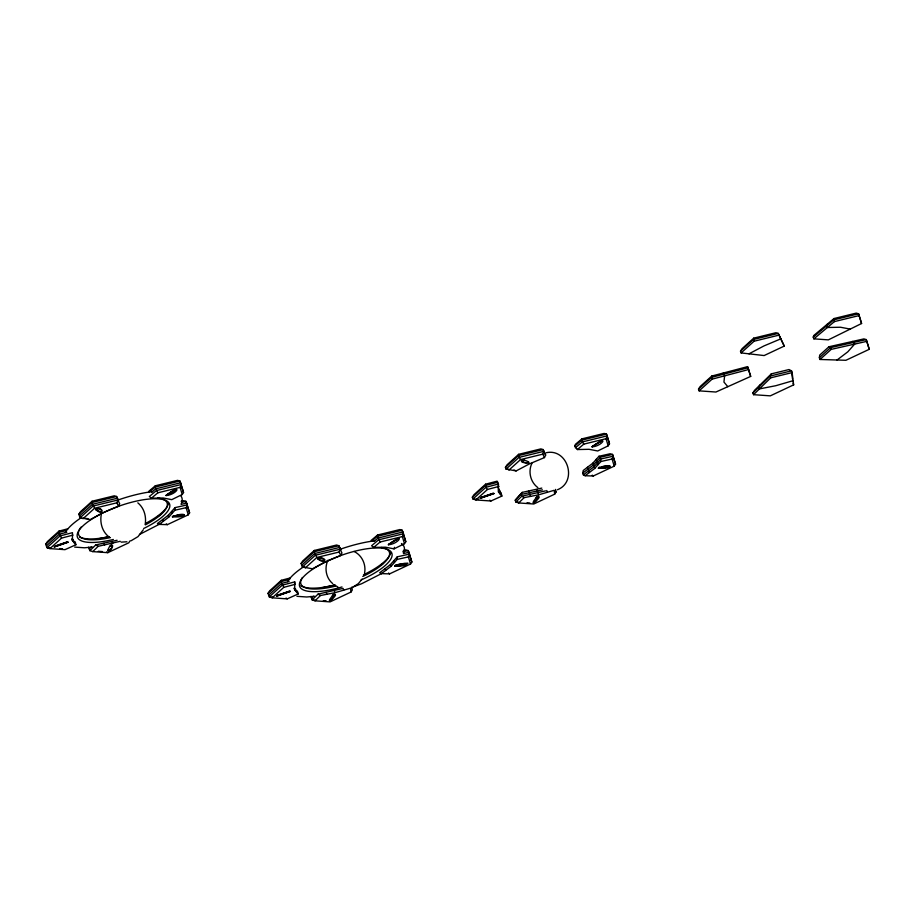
<?xml version="1.0" encoding="UTF-8"?>
<svg xmlns="http://www.w3.org/2000/svg" width="915" height="915" viewBox="0 0 915 915"><rect width="100%" height="100%" fill="white"/><g stroke="black" fill="none" stroke-linecap="round" stroke-linejoin="round"><path stroke-width="1.37" d="M175.017 507.631L168.166 515.351L157.403 523.54L159.187 524.409L168.795 517.101L174.914 510.204L175.017 507.631L187.232 504.874L185.974 501.374L183.618 500.665L181.124 501.237M381.452 573.625L391.06 566.316L397.167 559.42L397.27 556.835L409.497 554.09L411.864 562.05L410.526 564.029L389.596 573.877L381.452 573.625L379.668 572.756L390.431 564.566L397.27 556.835M585.131 475.743L594.739 468.434L600.858 461.537L600.332 457.203L598.97 456.276L592.851 463.173L583.244 470.482L582.718 473.112L583.347 474.862L585.131 475.743L593.286 475.994L614.205 466.147L615.555 464.168L612.547 454.446L610.191 453.749L598.97 456.276M101.222 514.802C99.838 522.728 102.16 531.398 108.553 536.59M145.153 524.627C146.549 516.701 144.227 508.031 137.833 502.838M364.559 573.202C366.286 564.601 362.043 555.245 354.025 551.459M49.81 547.868L47.008 547.662L49.925 548.611L64.976 549.663L75.911 544.757L72.457 540.639L72.479 532.667L59.967 535.961L47.008 547.662L45.75 544.162L47.397 541.6L59.018 531.1L67.962 528.756M294.527 583.953L294.744 581.883L282.232 585.177L269.273 596.877L268.015 593.377L269.662 590.815L281.282 580.316L290.227 577.96M273.471 597.175L269.273 596.877L272.19 597.827L287.241 598.879L298.176 593.961L294.721 589.855L294.744 581.883M498.206 486.071L498.423 484.001L497.097 481.164L485.602 484.184L473.981 494.683L472.334 497.245L472.964 498.995L475.869 499.945L490.932 500.997L501.866 496.079L499.967 490.829L498.446 489.01L500.345 494.272M472.964 498.995L485.911 487.295L498.423 484.001L498.401 491.961L501.866 496.079M819.371 357.731L819.714 355.089L828.933 346.762L863.897 338.893L866.253 339.591L869.25 349.301L845.918 360.281L820 359.481L819.371 357.731L830.545 347.631L866.253 339.591L869.25 349.301M155.333 485.785L155.127 487.089L157.86 492.796L180.095 487.363L181.181 484.538L179.923 481.038L177.567 480.352L155.333 485.785L148.87 491.218M377.598 535L377.392 536.304L380.114 542.012L402.36 536.579L403.446 533.754L402.188 530.243L399.832 529.568L377.598 535L371.135 540.422M581.917 438.868L582.34 441.922L583.804 444.13L606.039 438.697L607.137 435.872L606.496 434.11L604.152 433.435L581.917 438.868L575.455 444.29L574.677 446.074L577.342 449.551L589.054 449.311L597.712 450.981L608.166 445.834L609.504 443.832L607.137 435.872L582.34 441.922L575.306 447.824M833.988 318.546L834.411 321.6L813.87 338.847L813.229 337.097L813.87 335.439L833.988 318.546L856.223 313.113L858.579 313.788L861.575 323.51L828.35 339.865L813.87 338.847M92.072 501.237L91.797 502.564L94.6 508.248L116.834 502.815L117.852 500.013L116.594 496.502L114.306 495.804L92.072 501.237L80.451 511.737L78.839 514.264L80.108 517.764L90.219 519.571L103.567 512.526L118.527 506.247L119.693 503.742L117.852 500.013L93.056 506.064L80.108 517.764M314.337 550.453L314.062 551.768L316.853 557.464L339.099 552.031L340.117 549.217L338.847 545.717L336.571 545.02L314.337 550.453L302.716 560.952L301.104 563.48L302.362 566.98L312.473 568.787L325.832 561.741L340.792 555.462L341.958 552.957L340.117 549.217L315.32 555.279L302.362 566.98L304.992 567.277M518.656 454.32L518.37 455.636L520.543 459.582L542.778 454.149L543.796 451.335L543.167 449.585L540.891 448.888L518.656 454.32L507.036 464.82L505.423 467.348L506.052 469.098L516.163 470.905L529.51 463.859L544.471 457.58L545.649 455.075L543.167 449.585L518.37 455.636L505.423 467.348M753.72 338.15L754.063 341.226L741.116 352.927L740.487 351.177L742.099 348.649L753.72 338.15L775.954 332.717L778.23 333.415L784.246 346.087L764.117 355.558L741.116 352.927M59.018 531.1L58.709 532.461L61.545 538.112L73.04 535.092M281.282 580.316L280.962 581.666L283.799 587.327L295.305 584.308M485.602 484.184L485.911 487.295L487.489 489.445L498.984 486.414M711.767 376.054L712.087 379.153L699.129 390.854L698.5 389.104L700.158 386.542L711.767 376.054L747.555 366.641L748.642 369.534L712.087 379.153M107.993 550.201C114.684 549.389 111.916 538.512 107.707 550.67C110.841 552.694 115.565 541.932 110.155 546.129M330.269 599.325L331.996 598.993L334.535 594.27M533.96 501.443L535.687 501.111L538.226 496.388M394.033 548.863L404.476 543.716L405.814 541.714L403.446 533.754L378.65 539.804L371.616 545.717L373.652 547.433L385.364 547.193L394.033 548.863L394.445 547.319M327.97 560.197C324.219 567.929 325.969 578.086 332.717 583.598M531.97 463.196C527.886 471.454 530.391 482.171 537.871 487.615M184.087 514.665L172.683 516.449L174.056 515.66M159.187 524.409L167.342 524.661L188.261 514.825L186.134 507.676L187.232 504.874M410.526 564.029L408.399 556.892L409.497 554.09L408.239 550.578L405.871 549.881L403.378 550.441M614.205 466.147L612.089 459.01L613.187 456.208L600.961 458.953L594.11 466.684L583.347 474.862M827.526 323.967L826.748 325.751L827.377 327.501L840.496 327.238L850.207 329.103M541.783 488.095L522.225 492.384L515.214 500.253L515.843 502.003L518.702 502.941L533.765 504.005L554.684 494.157L555.954 492.201L555.611 489.399M759.919 385.055L758.787 387.148L759.416 388.909L775.783 385.718L793.133 380.674M771.345 373.858L770.11 376.065L752.896 392.924L753.537 394.674L770.316 395.852L793.648 384.872L792.127 372.588L791.498 370.838L788.993 369.546L771.345 373.858L754.498 390.362L752.896 392.924M143.3 529.751L138.028 536.613L131.005 540.811M515.214 500.253L522.225 492.384M130.01 540.879L128.74 542.824L107.81 552.671L92.758 551.619L89.887 550.67L88.629 547.17M310.894 596.386L312.152 599.885L315.023 600.823L330.075 601.887L350.994 592.039L352.275 590.083L351.92 587.281M181.181 484.538L156.385 490.589L149.362 496.502L151.398 498.218L163.11 497.989L171.768 499.647L182.222 494.512L183.549 492.499L180.552 482.788L155.756 488.839L151.741 492.213M188.261 514.825L189.599 512.835L186.603 503.124L181.17 504.348M362.1 579.069L358.348 583.621L353.453 586.767M332.419 595.333C343.297 590.495 320.547 610.408 333.575 594.27M536.11 497.451C547.021 492.613 524.203 512.526 537.265 496.388M89.258 548.92L91.226 546.998M89.887 550.67L95.778 544.905L117.097 540.273M92.758 551.619L98.168 546.312L120.208 541.303M311.523 598.136L313.49 596.214M343.708 590.152L343.079 588.402L318.043 594.121L312.152 599.885L314.954 600.08M315.023 600.823L320.433 595.528L335.027 592.68L350.525 588.173L350.994 592.039M518.702 502.941L524.112 497.646L538.718 494.798L554.204 490.291L554.684 494.157M753.537 394.674L770.739 377.815L792.127 372.588M45.75 544.162L58.709 532.461L66.212 530.483M78.839 514.264L91.797 502.564L116.594 496.502L118.435 500.242M46.379 545.912L59.338 534.211L66.841 532.233M79.468 516.014L92.426 504.314L117.223 498.252L118.447 500.745M49.925 548.611L61.545 538.112M82.979 518.748L94.6 508.248M268.015 593.377L280.962 581.666L289.723 579.367M301.104 563.48L314.062 551.768L338.847 545.717L340.7 549.457M268.644 595.127L281.603 583.427L289.106 581.448M301.733 565.23L314.691 553.529L339.488 547.467L340.712 549.961M272.19 597.827L283.799 587.327M305.244 567.963L316.853 557.464M472.334 497.245L485.282 485.533L497.794 482.251M475.869 499.945L487.489 489.445M508.923 470.081L520.543 459.582M698.5 389.104L711.458 377.403L748.013 367.784L750.689 376.408L715.919 392.032L699.129 390.854M740.487 351.177L753.434 339.476L778.23 333.415L784.246 346.087M820 359.481L831.175 349.381L866.882 341.341M149.099 492.156L155.127 487.089L179.923 481.038L183.549 492.499M151.398 498.218L157.86 492.796M371.364 541.36L377.392 536.304L402.188 530.243L405.185 539.964M374.006 541.428L378.021 538.054L402.817 532.004M373.652 547.433L380.114 542.012M574.677 446.074L581.711 440.172L606.496 434.11L609.504 443.832M577.342 449.551L583.804 444.13M813.229 337.097L833.782 319.85L858.579 313.788L861.575 323.51M157.723 516.598L160.891 514.184M381.04 565.013L383.156 563.4M582.718 473.112L593.48 464.923L600.332 457.203L612.547 454.446L615.555 464.168M837.053 360.007L847.816 351.818L854.656 344.097L852.666 341.421M160.685 523.563L139.492 534.486M381.807 573.453L361.745 583.69L351.406 587.579M748.985 353.831L763.945 345.939L780.701 338.905L780.072 337.155M557.452 489.754C577.88 481.748 567.723 447.881 546.221 452.742M277.428 595.162L276.89 595.745L289.758 591.113L277.668 595.07M481.118 497.28L480.569 497.863L493.437 493.231L481.359 497.188M55.403 545.855L54.626 546.541L67.493 541.897L56.639 545.42M599.542 467.096C594.99 469.143 611.117 467.416 609.573 465.861M395.863 564.978C388.944 569.359 425.887 559.374 396.321 564.875M397.934 538.5L388.623 544.414L398.791 538.489M542.412 489.845L521.104 494.477L521.733 496.227L524.112 497.646M545.523 490.875L521.733 496.227L515.843 502.003L518.633 502.198M334.981 584.948L321.76 587.762M601.864 440.561L592.302 446.531L602.402 440.55M754.063 341.226L778.859 335.165M834.411 321.6L859.208 315.549M319.324 557.704C312.644 560.335 334.547 562.096 319.712 557.681M181.902 502.289L185.974 501.374L189.599 512.835M174.914 510.204L186.134 507.676M600.858 461.537L612.089 459.01M402.806 551.802L408.239 550.578L411.235 560.3M403.435 553.552L408.868 552.34M397.167 559.42L408.399 556.892M99.495 538.558L108.885 536.716M176.789 515.339L182.257 514.699M601.372 466.822L606.839 466.181M126.91 541.772L121.112 542.138M92.529 547.078L84.409 547.788L74.675 547.101M314.794 596.294L306.674 596.992L296.94 596.317M474.359 499.098L478.556 499.384M527.029 502.793L529.831 502.987M59.601 548.554L62.403 548.748M98.282 551.265L102.48 551.562M323.35 600.675L326.14 600.869M508.671 469.395L506.052 469.098L519.011 457.397L543.796 451.335L545.649 455.075M85.358 518.37L87.977 518.668M524.089 460.062C513.361 462.475 539.942 465.426 523.517 459.822C518.656 459.948 526.502 464.523 527.989 461.995M513.921 470.001L516.163 470.905M828.933 346.762L830.545 347.631L831.175 349.381M333.872 584.628L337.875 586.984M318.043 594.121L320.433 595.528M95.778 544.905L98.168 546.312M489.742 500.173L490.932 500.997M286.063 598.055L287.241 598.879M106.678 551.848L107.81 552.671M592.222 475.148L593.286 475.994M388.532 573.03L389.596 573.877M166.278 523.815L167.342 524.661M727.825 386.69L723.948 382.081L724.6 375.859L723.273 373.023M499.075 490.76L501.02 493.071M498.423 490.978L501.649 494.821M298.176 593.961L294.081 588.093L294.721 589.855M75.911 544.757L71.828 538.889L72.457 540.639M542.778 454.149L544.471 457.58M339.099 552.031L340.792 555.462M116.834 502.815L118.527 506.247M793.019 383.122L793.648 384.872M770.739 377.815L770.11 376.065L791.498 370.838L792.504 378.913M750.689 376.408L747.555 366.641M596.271 459.307L598.17 464.568M592.851 463.173L594.739 468.434M587.464 467.268L589.363 472.529M555.325 490.451L555.954 492.201M546.758 490.52L547.399 492.27M536.819 489.536L538.718 494.798M528.641 491.138L530.54 496.388M498.103 487.112L498.732 488.862M404.556 538.203L405.814 541.714M410.606 558.55L411.864 562.05M393.85 560.701L394.479 562.451M390.431 564.566L391.06 566.316M385.043 568.661L385.673 570.411M334.398 590.93L335.027 592.68M326.22 592.52L326.849 594.27M297.329 590.953L297.958 592.703M295.396 588.654L296.654 592.154M171.585 511.485L172.214 513.246M168.166 515.351L168.795 517.101M162.779 519.446L163.419 521.195M112.133 541.714L112.774 543.464M103.955 543.304L104.596 545.066M75.064 541.737L75.693 543.499M73.131 539.438L74.39 542.938M606.039 438.697L608.166 445.834M402.36 536.579L404.476 543.716M180.095 487.363L182.222 494.512M401.456 543.51A62.666 19.364 -19.8 0 1 403.469 553.015M287.539 581.688A62.666 19.364 -19.8 0 1 303.826 566.659M339.934 549.355A62.666 19.364 -19.8 0 1 374.75 540.799M384.803 548.337A46.997 14.526 -19.8 0 1 362.775 576.461M335.393 586.16A46.997 14.526 -19.8 0 1 302.419 577.502M381.315 547.49A46.997 14.526 -19.8 0 1 383.74 548.005M390.659 552.969A48.975 15.132 -19.8 0 1 363.472 574.78M334.352 585.165A48.975 15.132 -19.8 0 1 300.875 585.737M342.016 586.95A48.975 15.132 -19.8 0 1 304.329 575.958A48.975 15.132 -19.8 0 1 380.583 548.051A48.975 15.132 -19.8 0 1 361.116 579.95M180.781 495.77A62.666 19.364 -19.8 0 1 181.204 503.799M65.274 532.473A62.666 19.364 -19.8 0 1 81.561 517.455M117.669 500.139A62.666 19.364 -19.8 0 1 152.485 491.584M168.394 503.753A48.975 15.132 -19.8 0 1 145.805 523.277M109.285 536.602A48.975 15.132 -19.8 0 1 79.674 537.116M162.538 499.132A46.997 14.526 -19.8 0 1 145.496 524.775M110.441 537.574A46.997 14.526 -19.8 0 1 81.035 527.086M157.712 498.092A46.997 14.526 -19.8 0 1 160.319 498.503M113.357 539.461A48.975 15.132 -19.8 0 1 83.299 525.565A48.975 15.132 -19.8 0 1 157.437 498.789A48.975 15.132 -19.8 0 1 143.655 528.504M54.282 546.941L68.11 542.172L54.282 546.941M276.536 596.157L290.375 591.387L276.536 596.157M480.226 498.275L494.066 493.505L480.226 498.275M172.397 516.826C189.943 517.879 186.569 510.696 172.397 516.826M394.662 566.042C412.207 567.083 408.833 559.911 394.662 566.042M598.353 468.16C615.955 469.212 612.249 462.075 598.353 468.16M166.107 495.553C177.133 494.706 183.549 482.194 166.107 495.553M166.393 495.026C172.901 493.631 184.864 482.262 166.393 495.026M388.36 544.768C399.397 543.922 405.803 531.398 388.36 544.768M592.051 446.886C603.088 446.04 609.493 433.516 592.051 446.886M95.858 509.06C104.001 516.094 102.674 506.167 95.858 509.06M95.583 509.575C104.585 517.238 103.83 505.583 95.583 509.575M317.848 558.791C326.838 566.454 326.095 554.799 317.848 558.791"/></g></svg>
